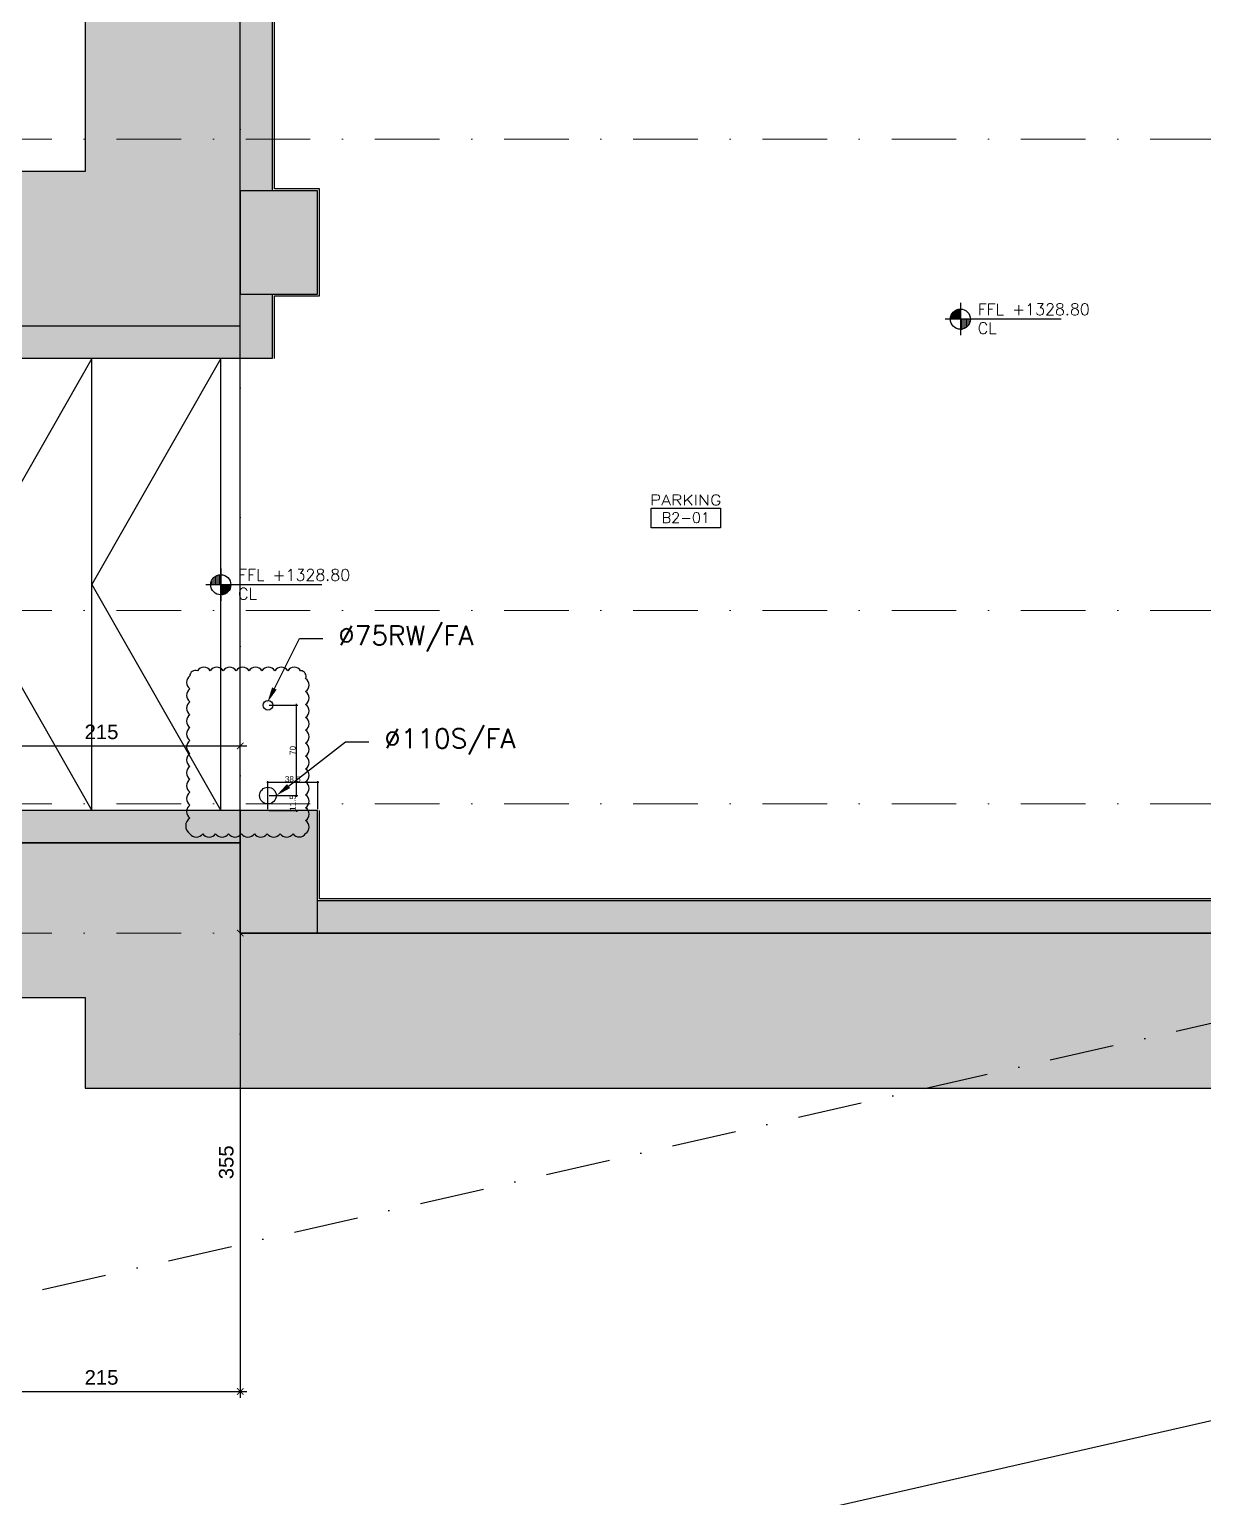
# Model space of a CAD drawing. Header units: centimetres. Extents: x 96271 to 179142, y 9855 to 112216.
# Drawn here: x 138713 to 139623, y 90738 to 91875 of the extents above; entities that cross this region are included whole.
import ezdxf
from ezdxf import colors
from ezdxf.entities.mleader import LeaderData, LeaderLine
from ezdxf.enums import TextEntityAlignment as Align
from ezdxf.math import Vec2, Vec3

# ---------------------------------------------------------------- set-up
doc = ezdxf.new("R2010")
doc.units = ezdxf.units.CM
doc.header["$LTSCALE"] = 100
doc.header["$MEASUREMENT"] = 0
doc.header["$PDSIZE"] = 0.2
doc.linetypes.add('DASHDOT', pattern=[1, 0.5, -0.25, 0, -0.25])
doc.linetypes.add('DASHDOT2', pattern=[12.7, 6.35, -3.175, 0, -3.175])
doc.layers.get('0').update_dxf_attribs({"linetype": 'CONTINUOUS'})
doc.layers.get('DEFPOINTS').update_dxf_attribs({"linetype": 'CONTINUOUS'})
for name, color, linetype in [('A-ANOTATION', 7, 'CONTINUOUS'), ('A-Dim', 2, 'CONTINUOUS'), ('A-Flor Otln-Ramp', 32, 'CONTINUOUS'), ('A-Otln-Lot Limit', 4, 'CONTINUOUS'), ('A-Patt-Strcr', 8, 'CONTINUOUS'), ('A-PLASTER', 51, 'CONTINUOUS'), ('A-Rev Cloud', 80, 'CONTINUOUS'), ('A-Sanitary Fixture', 143, 'CONTINUOUS'), ('A-Setback', 3, 'DASHDOT'), ('A-Slab limit', 53, 'CONTINUOUS'), ('A-Wall-Strctr', 6, 'CONTINUOUS'), ('M-DR-RW', 30, 'CONTINUOUS'), ('M-DR-TXT', 80, 'CONTINUOUS'), ('plan-elevation level', 7, 'CONTINUOUS')]:
    doc.layers.add(name, color=color, linetype=linetype)
doc.layers.add('S-AXIS-GRID', color=1, linetype='DASHDOT2', lineweight=9)
doc.styles.add('ROMAND', font='romand.shx', dxfattribs={"height": 10})
doc.styles.add('ROMANS', font='romans.shx')
doc.styles.get("Standard").update_dxf_attribs({"font": 'arial.ttf'})
doc.dimstyles.new('1-10', dxfattribs={"dimtxt": 2.25, "dimasz": 1, "dimexe": 1, "dimexo": 1, "dimgap": 0.5, "dimtad": 1, "dimrnd": 0.5, "dimzin": 12, "dimdsep": 46, "dimtxsty": 'Standard', "dimblk": 'ARCHTICK', "dimcen": 1, "dimdle": 1, "dimadec": 0, "dimazin": 3, "dimtfac": 1, "dimtix": 1, "dimtofl": 0, "dimtmove": 1, "dimatfit": 3, "dimfxl": 1, "dimtolj": 1, "dimtzin": 0, "dimarcsym": 0})
doc.dimstyles.new('1-50', dxfattribs={"dimtxt": 11.25, "dimasz": 5, "dimexe": 5, "dimexo": 5, "dimgap": 5, "dimtad": 1, "dimdec": 1, "dimrnd": 0.5, "dimzin": 12, "dimdsep": 46, "dimtxsty": 'Standard', "dimblk": 'ARCHTICK', "dimcen": 0.09, "dimdle": 5, "dimadec": 0, "dimazin": 3, "dimtfac": 1, "dimtdec": 1, "dimtix": 1, "dimtofl": 0, "dimtmove": 1, "dimatfit": 3, "dimfxl": 5, "dimtolj": 1, "dimtzin": 0, "dimarcsym": 0})
pattern_1 = [(50, (149598.393, 77124.047), (14.345204, -1.255043), [1.5, -16.5]), (355, (149598.393, 77124.047), (-2.775027, 15.043843), [1.2, -13.2]), (100.451444, (149599.589, 77123.942), (11.570177, 13.7888), [1.274804, -14.022842]), (46.1842, (149598.393, 77128.047), (21.344827, -3.310386), [2.25, -24.75]), (96.63564, (149600.172, 77127.77), (18.69324, 19.482372), [1.912207, -21.034275]), (351.18416, (149598.393, 77128.047), (18.69324, 19.482372), [1.8, -19.8]), (21, (149600.393, 77127.047), (11.938141, -8.052378), [1.5, -16.5]), (326, (149600.393, 77127.047), (4.866307, 14.503001), [1.2, -13.2]), (71.451445, (149601.388, 77126.376), (16.804448, 6.450623), [1.274804, -14.022842]), (37.5, (149598.393, 77124.047), (0.2431971, 6.6578771), [0, -13.04, 0, -13.4, 0, -13.25]), (7.5, (149598.393, 77124.047), (5.2613907, 7.8882342), [0, -7.64, 0, -12.74, 0, -5.05]), (327.5, (149593.933, 77124.047), (10.6764487, -0.4510974), [0, -5, 0, -15.6, 0, -20.7]), (317.5, (149591.933, 77124.047), (11.6637234, 2.0020996), [0, -6.5, 0, -10.36, 0, -14.7])]
pattern_2 = [(90, (894916.29, -703049.082), (14.2875, 7.14375), [0, -14.2875])]

# ---------------------------------------------------------------- blocks, each defined once
blk = doc.blocks.new('CL-FFL-PLAN')
at = {"layer": 'plan-elevation level'}
h = blk.add_hatch(dxfattribs=at)
h.set_pattern_fill('DOTS', color=232, scale=9, angle=90, style=0)
h.set_pattern_definition(pattern_2)
h.paths.add_polyline_path([(-1229, 207), (-1229, 50), (-1385, 50, -0.414214)])
h = blk.add_hatch(dxfattribs=at)
h.set_pattern_fill('DOTS', color=232, scale=9, angle=90, style=0)
h.set_pattern_definition(pattern_2)
h.paths.add_polyline_path([(-1229, 50), (-1072, 50, -0.414214), (-1229, -106)])
at = {"layer": 'plan-elevation level', "color": 7, "ltscale": 111}
for p, q in [((-1229, 301), (-1229, -200)), ((337, 50), (-1463, 50))]:
    blk.add_line(p, q, dxfattribs=at)
blk.add_circle((-1229, 50), 156, dxfattribs=at)
at = {"layer": 'plan-elevation level', "color": 111, "ltscale": 111, "style": 'ROMAND'}
for s, p in [('FFL', (-960, 110)), ('CL', (-960, -180))]:
    blk.add_text(s, height=180, dxfattribs=at).set_placement(p)
for tag, p in [('FFL', (-424, 113)), ('CL', (-417, -180))]:
    blk.add_attdef(tag, p, '', height=180, dxfattribs=at)
blk = doc.blocks.new('room tag')
at = {"color": 7}
blk.add_lwpolyline([(-571, 112), (613, 112), (613, -224), (-571, -224)], close=True, dxfattribs=at)
at = {"color": 30, "style": 'ROMAND', "width": 1.2}
blk.add_attdef('ROOM', text='', height=180, dxfattribs=at).set_placement((17, 162), align=Align.CENTER)
at = {"color": 2, "style": 'ROMAND'}
blk.add_attdef('ROOM.NO', text='', height=180, dxfattribs=at).set_placement((20, -140), align=Align.CENTER)
blk = doc.blocks.new('_ArchTick')
at = {"color": 0, "linetype": 'ByBlock', "const_width": 0.15}
blk.add_lwpolyline([(-0.5, -0.5), (0.5, 0.5)], dxfattribs=at)
blk = doc.blocks.new('*D439')
at = {"layer": 'A-Dim', "color": 0, "lineweight": -2, "transparency": 16777216}
for p, q in [((138899.1, 91281.8), (138921.1, 91281.8)), ((138920.1, 91281.8), (138920.1, 91282.8)), ((138899.1, 91270.3), (138921.1, 91270.3)), ((138920.1, 91270.3), (138920.1, 91269.3))]:
    blk.add_line(p, q, dxfattribs=at)
at = {"layer": 'DEFPOINTS', "color": 0, "transparency": 16777216}
for p in [(138898.1, 91281.8), (138898.1, 91270.3), (138920.1, 91270.3)]:
    blk.add_point(p, dxfattribs=at)
at = {"layer": 'A-Dim', "color": 0, "lineweight": -2, "transparency": 16777216}
for p, rotation in [((138920.1, 91281.8), 270), ((138920.1, 91270.3), 90)]:
    blk.add_blockref('_ArchTick', p, dxfattribs=dict(at, rotation=rotation))
at = {"layer": 'A-Dim', "color": 0, "transparency": 16777216, "insert": (138917.3, 91276.1), "char_height": 4.5, "attachment_point": 5, "rotation": 90}
blk.add_mtext('\\A1;11.5', dxfattribs=at)
blk = doc.blocks.new('*D440')
at = {"layer": 'A-Dim', "color": 0, "lineweight": -2, "transparency": 16777216}
for p, q in [((138899.1, 91351.8), (138921.1, 91351.8)), ((138920.1, 91280.8), (138920.1, 91352.8)), ((138899.1, 91281.8), (138921.1, 91281.8))]:
    blk.add_line(p, q, dxfattribs=at)
at = {"layer": 'DEFPOINTS', "color": 0, "transparency": 16777216}
for p in [(138898.1, 91351.8), (138920.1, 91351.8), (138898.1, 91281.8)]:
    blk.add_point(p, dxfattribs=at)
at = {"layer": 'A-Dim', "color": 0, "lineweight": -2, "transparency": 16777216}
for p, rotation in [((138920.1, 91351.8), 90), ((138920.1, 91281.8), 270)]:
    blk.add_blockref('_ArchTick', p, dxfattribs=dict(at, rotation=rotation))
at = {"layer": 'A-Dim', "color": 0, "transparency": 16777216, "insert": (138917.3, 91316.8), "char_height": 4.5, "attachment_point": 5, "rotation": 90}
blk.add_mtext('\\A1;70', dxfattribs=at)
blk = doc.blocks.new('*D441')
at = {"layer": 'A-Dim', "color": 0, "lineweight": -2, "transparency": 16777216}
for p, q in [((138937.6, 91291.9), (138897.1, 91291.9)), ((138898.1, 91271.3), (138898.1, 91292.9)), ((138936.6, 91271.3), (138936.6, 91292.9))]:
    blk.add_line(p, q, dxfattribs=at)
at = {"layer": 'DEFPOINTS', "color": 0, "transparency": 16777216}
for p in [(138898.1, 91291.9), (138898.1, 91270.3), (138936.6, 91270.3)]:
    blk.add_point(p, dxfattribs=at)
at = {"layer": 'A-Dim', "color": 0, "lineweight": -2, "transparency": 16777216}
for p, rotation in [((138898.1, 91291.9), 179.9999999999783), ((138936.6, 91291.9), 359.9999999999783)]:
    blk.add_blockref('_ArchTick', p, dxfattribs=dict(at, rotation=rotation))
at = {"layer": 'A-Dim', "color": 0, "transparency": 16777216, "insert": (138917.3, 91294.6), "char_height": 4.5, "attachment_point": 5}
blk.add_mtext('\\A1;38.5', dxfattribs=at)
blk = doc.blocks.new('*D1043')
at = {"layer": 'A-Dim', "color": 0, "lineweight": -2, "transparency": 16777216}
blk.add_line((138656.6, 90820.3), (138881.6, 90820.3), dxfattribs=at)
at = {"layer": 'DEFPOINTS', "color": 0, "transparency": 16777216}
for p in [(138661.6, 90820.3), (138876.6, 90820.3), (138876.6, 90820.3)]:
    blk.add_point(p, dxfattribs=at)
at = {"layer": 'A-Dim', "color": 0, "lineweight": -2, "transparency": 16777216, "xscale": 5, "yscale": 5, "zscale": 5, "rotation": 180}
blk.add_blockref('_ArchTick', (138661.6, 90820.3), dxfattribs=at)
at = {"layer": 'A-Dim', "color": 0, "lineweight": -2, "transparency": 16777216, "xscale": 5, "yscale": 5, "zscale": 5}
blk.add_blockref('_ArchTick', (138876.6, 90820.3), dxfattribs=at)
at = {"layer": 'A-Dim', "color": 0, "transparency": 16777216, "insert": (138769.1, 90831.1), "char_height": 11.25, "attachment_point": 5}
blk.add_mtext('\\A1;215', dxfattribs=at)
blk = doc.blocks.new('*D1044')
at = {"layer": 'A-Dim', "color": 0, "lineweight": -2, "transparency": 16777216}
blk.add_line((138876.6, 91180.3), (138876.6, 90815.3), dxfattribs=at)
at = {"layer": 'DEFPOINTS', "color": 0, "transparency": 16777216}
for p in [(138876.6, 91175.3), (138876.6, 90820.3), (138876.6, 90820.3)]:
    blk.add_point(p, dxfattribs=at)
at = {"layer": 'A-Dim', "color": 0, "lineweight": -2, "transparency": 16777216, "xscale": 5, "yscale": 5, "zscale": 5}
for p, rotation in [((138876.6, 91175.3), 90), ((138876.6, 90820.3), 270)]:
    blk.add_blockref('_ArchTick', p, dxfattribs=dict(at, rotation=rotation))
at = {"layer": 'A-Dim', "color": 0, "transparency": 16777216, "insert": (138865.8, 90997.8), "char_height": 11.25, "attachment_point": 5, "rotation": 90}
blk.add_mtext('\\A1;355', dxfattribs=at)
blk = doc.blocks.new('*D1048')
at = {"layer": 'A-Dim', "color": 0, "lineweight": -2, "transparency": 16777216}
blk.add_line((138656.6, 91320.4), (138881.6, 91320.4), dxfattribs=at)
at = {"layer": 'DEFPOINTS', "color": 0, "transparency": 16777216}
for p in [(138876.6, 91320.4), (138661.6, 91270.3), (138876.6, 91270.3)]:
    blk.add_point(p, dxfattribs=at)
at = {"layer": 'A-Dim', "color": 0, "lineweight": -2, "transparency": 16777216, "xscale": 5, "yscale": 5, "zscale": 5, "rotation": 180}
blk.add_blockref('_ArchTick', (138661.6, 91320.4), dxfattribs=at)
at = {"layer": 'A-Dim', "color": 0, "lineweight": -2, "transparency": 16777216, "xscale": 5, "yscale": 5, "zscale": 5}
blk.add_blockref('_ArchTick', (138876.6, 91320.4), dxfattribs=at)
at = {"layer": 'A-Dim', "color": 0, "transparency": 16777216, "insert": (138769.1, 91331.1), "char_height": 11.25, "attachment_point": 5}
blk.add_mtext('\\A1;215', dxfattribs=at)

msp = doc.modelspace()

# ---------------------------------------------------------------- hatches: boundary and pattern name
at = {"layer": 'A-Patt-Strcr'}
h = msp.add_hatch(dxfattribs=at)
h.set_pattern_fill('EARTH', color=256, scale=100)
h.set_pattern_definition([(0, (149598.393, 77124.047), (25, 25), [25, -25]), (0, (149598.393, 77133.422), (25, 25), [25, -25]), (0, (149598.393, 77142.797), (25, 25), [25, -25]), (90, (149601.518, 77145.922), (-25, 25), [25, -25]), (90, (149610.893, 77145.922), (-25, 25), [25, -25]), (90, (149620.268, 77145.922), (-25, 25), [25, -25])])
edge = h.paths.add_edge_path()
edge.add_line((138236.559, 90745.329), (138356.559, 90745.329))
edge.add_line((138356.559, 90745.329), (138356.559, 90820.329))
edge.add_arc((138661.559, 90820.329), 305, 90, 180, ccw=False)
edge.add_line((138661.559, 91125.329), (138756.559, 91125.329))
edge.add_line((138756.559, 91125.329), (138756.559, 91055.329))
edge.add_line((138756.559, 91055.329), (140366.559, 91055.329))
edge.add_line((140366.559, 91055.329), (140366.559, 91305.329))
edge.add_line((140366.559, 91305.329), (140606.559, 91305.329))
edge.add_line((140606.559, 91305.329), (140606.559, 91750.329))
edge.add_line((140606.559, 91750.329), (140641.559, 91750.329))
edge.add_line((140641.559, 91750.329), (140641.559, 92195.329))
edge.add_line((140641.559, 92195.329), (140606.559, 92195.329))
edge.add_line((140606.559, 92195.329), (140606.559, 92755.329))
edge.add_line((140606.559, 92755.329), (139881.559, 92755.329))
edge.add_line((139881.559, 92755.329), (139881.559, 92895.329))
edge.add_line((139881.559, 92895.329), (138756.559, 92895.329))
edge.add_line((138756.559, 92895.329), (138756.559, 91765.329))
edge.add_line((138756.559, 91765.329), (138661.559, 91765.329))
edge.add_arc((138661.559, 90820.329), 945, 90, 180.000021)
edge.add_line((137716.559, 90820.329), (137716.559, 90745.329))
edge.add_line((137716.559, 90745.329), (137836.559, 90745.329))
edge.add_line((137836.559, 90745.329), (137836.559, 90820.329))
edge.add_arc((138661.559, 90820.329), 825, 125.152703, 179.999978, ccw=False)
edge.add_arc((138661.559, 90820.329), 825, 90, 125.152703, ccw=False)
edge.add_line((138661.559, 91645.329), (138876.559, 91645.329))
edge.add_line((138876.559, 91645.329), (138876.559, 92775.329))
edge.add_line((138876.559, 92775.329), (139761.559, 92775.329))
edge.add_line((139761.559, 92775.329), (139761.559, 92635.329))
edge.add_line((139761.559, 92635.329), (140486.559, 92635.329))
edge.add_line((140486.559, 92635.329), (140486.559, 92580.283))
edge.add_line((140486.559, 92580.283), (140486.559, 92540.283))
edge.add_line((140486.559, 92540.283), (140486.559, 92075.329))
edge.add_line((140486.559, 92075.329), (140521.559, 92075.329))
edge.add_line((140521.559, 92075.329), (140521.559, 91870.329))
edge.add_line((140521.559, 91870.329), (140486.559, 91870.329))
edge.add_line((140486.559, 91870.329), (140486.559, 91425.329))
edge.add_line((140486.559, 91425.329), (140246.559, 91425.329))
edge.add_line((140246.559, 91425.329), (140246.559, 91175.329))
edge.add_line((140246.559, 91175.329), (138876.559, 91175.329))
edge.add_line((138876.559, 91175.329), (138876.559, 91245.329))
edge.add_line((138876.559, 91245.329), (138661.559, 91245.329))
edge.add_arc((138661.559, 90820.329), 425, 90, 180)
edge.add_line((138236.559, 90820.329), (138236.559, 90745.329))
h = msp.add_hatch(dxfattribs=at)
h.set_pattern_fill('AR-CONC', color=256, scale=2)
h.set_pattern_definition([(50, (129598.393, 77124.047), (14.345204, -1.255043), [1.5, -16.5]), (355, (129598.393, 77124.047), (-2.775027, 15.043843), [1.2, -13.2]), (100.451444, (129599.589, 77123.942), (11.570177, 13.7888), [1.274804, -14.022842]), (46.1842, (129598.393, 77128.047), (21.344827, -3.310386), [2.25, -24.75]), (96.63564, (129600.172, 77127.77), (18.69324, 19.482372), [1.912207, -21.034275]), (351.18416, (129598.393, 77128.047), (18.69324, 19.482372), [1.8, -19.8]), (21, (129600.393, 77127.047), (11.938141, -8.052378), [1.5, -16.5]), (326, (129600.393, 77127.047), (4.866307, 14.503001), [1.2, -13.2]), (71.451445, (129601.388, 77126.376), (16.804448, 6.450623), [1.274804, -14.022842]), (37.5, (129598.393, 77124.047), (0.2431971, 6.6578771), [0, -13.04, 0, -13.4, 0, -13.25]), (7.5, (129598.393, 77124.047), (5.2613907, 7.8882342), [0, -7.64, 0, -12.74, 0, -5.05]), (327.5, (129593.933, 77124.047), (10.6764487, -0.4510974), [0, -5, 0, -15.6, 0, -20.7]), (317.5, (129591.933, 77124.047), (11.6637234, 2.0020996), [0, -6.5, 0, -10.36, 0, -14.7])])
h.paths.add_polyline_path([(138901.559, 92750.329), (139736.559, 92750.329), (139736.559, 92610.329), (140461.559, 92610.329), (140461.559, 92390.329), (140486.559, 92390.329), (140486.559, 92635.329), (139761.559, 92635.329), (139761.559, 92775.329), (138876.559, 92775.329), (138876.559, 92180.329), (138901.559, 92180.329)])
h.paths.add_polyline_path([(140486.559, 92390.329), (140461.559, 92390.329), (140461.559, 92350.329), (140486.559, 92350.329)], flags=17)
h.paths.add_polyline_path([(140486.559, 92350.329), (140461.559, 92350.329), (140461.559, 92125.329), (140486.559, 92125.329)])
h.paths.add_polyline_path([(140486.559, 92125.329), (140461.559, 92125.329), (140461.559, 92050.329), (140486.559, 92050.329)])
h.paths.add_polyline_path([(140521.559, 92075.329), (140486.559, 92075.329), (140486.559, 92050.329), (140496.559, 92050.329), (140496.559, 91895.329), (140521.559, 91895.329)])
h.paths.add_polyline_path([(140521.559, 91895.329), (140391.559, 91895.329), (140391.559, 91870.329), (140521.559, 91870.329)])
h.paths.add_polyline_path([(140486.559, 91870.329), (140461.559, 91870.329), (140461.559, 91450.329), (140221.559, 91450.329), (140221.559, 91200.329), (139761.559, 91200.329), (139761.559, 91175.329), (140246.559, 91175.329), (140246.559, 91425.329), (140486.559, 91425.329)])
h.paths.add_polyline_path([(139761.559, 91315.329), (139736.559, 91315.329), (139736.559, 91175.329), (139761.559, 91175.329)])
h.paths.add_polyline_path([(138936.559, 91750.329), (138876.559, 91750.329), (138876.559, 91670.329), (138936.559, 91670.329)])
h.paths.add_polyline_path([(138936.559, 91270.329), (138876.559, 91270.329), (138876.559, 91175.329), (138936.559, 91175.329)])
h.paths.add_polyline_path([(139736.559, 91200.329), (138936.559, 91200.329), (138936.559, 91175.329), (139736.559, 91175.329)])
h.paths.add_polyline_path([(138936.559, 92180.329), (138876.559, 92180.329), (138876.559, 92100.329), (138936.559, 92100.329)])
h.paths.add_polyline_path([(139986.559, 92390.329), (139961.559, 92390.329), (139961.559, 92350.329), (139986.559, 92350.329)], flags=17)
h.paths.add_polyline_path([(139986.559, 92125.329), (139961.559, 92125.329), (139961.559, 92050.329), (139986.559, 92050.329)])
h.paths.add_polyline_path([(139761.559, 91750.329), (139736.559, 91750.329), (139736.559, 91670.329), (139761.559, 91670.329)])
h.paths.add_polyline_path([(139986.559, 91895.329), (139961.559, 91895.329), (139961.559, 91700.329), (139986.559, 91700.329)])
h.paths.add_polyline_path([(140136.559, 91300.329), (139986.559, 91300.329), (139986.559, 91275.329), (140136.559, 91275.329)], flags=17)
h.paths.add_polyline_path([(140341.559, 91600.329), (140311.559, 91600.329), (140311.559, 91570.329), (140341.559, 91570.329)], flags=17)
h.paths.add_polyline_path([(140341.559, 91750.329), (140311.559, 91750.329), (140311.559, 91720.329), (140341.559, 91720.329)], flags=17)
h.paths.add_polyline_path([(139986.559, 91430.329), (139976.559, 91430.329), (139976.559, 91460.329), (139961.559, 91460.329), (139961.559, 91275.329), (139986.559, 91275.329)], flags=17)
h.paths.add_polyline_path([(140146.559, 91430.329), (140136.559, 91430.329), (140136.559, 91275.329), (140161.559, 91275.329), (140161.559, 91460.329), (140146.559, 91460.329)], flags=17)
h.paths.add_polyline_path([(139761.559, 92180.329), (139736.559, 92180.329), (139736.559, 92050.329), (139761.559, 92050.329)])
h = msp.add_hatch(dxfattribs=at)
h.set_pattern_fill('AR-CONC', color=256, scale=2)
h.set_pattern_definition(pattern_1)
h.paths.add_polyline_path([(138901.559, 92100.329), (138876.559, 92100.329), (138876.559, 91750.329), (138901.559, 91750.329)])
h = msp.add_hatch(dxfattribs=at)
h.set_pattern_fill('AR-CONC', color=256, scale=2)
h.set_pattern_definition(pattern_1)
h.paths.add_polyline_path([(138661.559, 91620.329), (138901.559, 91620.329), (138901.559, 91670.329), (138876.559, 91670.329), (138876.559, 91645.329), (138661.559, 91645.329, 0.15459687), (138186.559, 91494.866), (138186.559, 91464.049, -0.16027955)])
edge = h.paths.add_edge_path()
edge.add_line((138211.559, 90720.329), (138236.559, 90720.329))
edge.add_line((138236.559, 90720.329), (138236.559, 90820.329))
edge.add_arc((138661.559, 90820.329), 425, 90, 180, ccw=False)
edge.add_line((138661.559, 91245.329), (138876.559, 91245.329))
edge.add_line((138876.559, 91245.329), (138876.559, 91270.329))
edge.add_line((138876.559, 91270.329), (138661.559, 91270.329))
edge.add_arc((138661.559, 90820.329), 450, 90, 180)
edge.add_line((138211.559, 90820.329), (138211.559, 90720.329))
edge = h.paths.add_edge_path()
edge.add_line((137836.559, 90720.329), (137861.559, 90720.329))
edge.add_line((137861.559, 90720.329), (137861.559, 90820.329))
edge.add_arc((138661.559, 90820.329), 800, 126.423574, 180, ccw=False)
edge.add_line((138186.559, 91464.049), (138186.559, 91494.866))
edge.add_arc((138661.559, 90820.329), 825, 125.152703, 180)
edge.add_line((137836.559, 90820.329), (137836.559, 90720.329))

# ---------------------------------------------------------------- linework, layer by layer
at = {"layer": 'A-Flor Otln-Ramp'}
for p, q in [((138761.559, 91270.329), (138761.559, 91620.329)), ((138861.559, 91270.329), (138861.559, 91620.329))]:
    msp.add_line(p, q, dxfattribs=at)
for points in [[(138761.559, 91620.329), (138661.559, 91445.329), (138761.559, 91270.329)], [(138861.559, 91620.329), (138761.559, 91445.329), (138861.559, 91270.329)]]:
    msp.add_lwpolyline(points, dxfattribs=at)
at = {"layer": 'A-Otln-Lot Limit'}
msp.add_lwpolyline([(136965.712, 90479.123), (137206.535, 90394.564), (137669.865, 90351.712), (139880.741, 90855.19), (141068.865, 90851.94), (140904.471, 96012.018), (140151.894, 96776.773), (140222.083, 97217.518), (139747.22, 97140.456), (139010.375, 97171.007), (138361.687, 97204.5), (137783.533, 97219.682), (137242.113, 96719.747), (137087.264, 96618.541), (136965.712, 90479.08)], dxfattribs=at)
at = {"layer": 'A-Patt-Strcr'}
msp.add_lwpolyline([(138661.559, 91125.329), (138756.559, 91125.329), (138756.559, 91055.329), (140366.559, 91055.329), (140366.559, 91305.329), (140606.559, 91305.329), (140606.559, 91750.329), (140641.559, 91750.329), (140641.559, 92195.329), (140606.559, 92195.329), (140606.559, 92755.329), (139881.559, 92755.329), (139881.559, 92895.329), (138756.559, 92895.329), (138756.559, 91765.329), (138661.559, 91765.329)], dxfattribs=at)
at = {"layer": 'A-PLASTER'}
for points in [[(138903.059, 91620.329), (138903.059, 91668.829), (138938.059, 91668.829), (138938.059, 91751.831), (138903.059, 91751.785), (138903.059, 92098.783)], [(139816.559, 91461.829), (139735.059, 91461.829), (139735.059, 91201.829), (138938.059, 91201.829), (138938.059, 91270.329)]]:
    msp.add_lwpolyline(points, dxfattribs=at)
at = {"layer": 'A-Rev Cloud'}
msp.add_lwpolyline([(138837.521, 91252.207, 0.52056705), (138847.521, 91252.207, 0.52056705), (138857.521, 91252.207, 0.52056705), (138867.521, 91252.207, 0.52056705), (138877.521, 91252.207, 0.52056705), (138887.521, 91252.207, 0.52056705), (138897.521, 91252.207, 0.52056705), (138907.521, 91252.207, 0.52056705), (138917.521, 91252.207, 0.52056705), (138927.282, 91252.446, 0.52056705), (138927.282, 91262.446, 0.52056705), (138927.282, 91272.446, 0.52056705), (138927.282, 91282.446, 0.52056705), (138927.282, 91292.446, 0.52056705), (138927.282, 91302.446, 0.52056705), (138927.282, 91312.446, 0.52056705), (138927.282, 91322.446, 0.52056705), (138927.282, 91332.446, 0.52056705), (138927.282, 91342.446, 0.52056705), (138927.282, 91352.446, 0.52056705), (138927.282, 91362.446, 0.52056705), (138927.282, 91372.446, 0.52056705), (138923.416, 91378.58, 0.52056705), (138913.416, 91378.58, 0.52056705), (138903.416, 91378.58, 0.52056705), (138893.416, 91378.58, 0.52056705), (138883.416, 91378.58, 0.52056705), (138873.416, 91378.58, 0.52056705), (138863.416, 91378.58, 0.52056705), (138853.416, 91378.58, 0.52056705), (138843.416, 91378.58, 0.52056705), (138837.521, 91374.475, 0.52056705), (138837.521, 91364.475, 0.52056705), (138837.521, 91354.475, 0.52056705), (138837.521, 91344.475, 0.52056705), (138837.521, 91334.475, 0.52056705), (138837.521, 91324.475, 0.52056705), (138837.521, 91314.475, 0.52056705), (138837.521, 91304.475, 0.52056705), (138837.521, 91294.475, 0.52056705), (138837.521, 91284.475, 0.52056705), (138837.521, 91274.475, 0.52056705), (138837.521, 91264.475, 0.52056705)], format="xyb", close=True, dxfattribs=at)
at = {"layer": 'A-Sanitary Fixture'}
msp.add_circle((138898.059, 91281.829), 6.5, dxfattribs=at)
at = {"layer": 'A-Setback'}
msp.add_lwpolyline([(140559.009, 91153.336), (140410.95, 95800.674), (139618.405, 96606.045), (139624.608, 96644.996), (138745.22, 96680.475), (137970.463, 96711.734), (137582.107, 96353.135), (137469.619, 90671.512), (137649.878, 90654.841), (139847.419, 91155.283)], close=True, dxfattribs=at)
at = {"layer": 'A-Slab limit'}
msp.add_lwpolyline([(138876.559, 91175.329), (138876.559, 92775.329), (139761.559, 92775.329), (139761.559, 92635.329), (140486.559, 92635.329), (140486.559, 92075.329), (140521.559, 92075.329), (140521.559, 91870.329), (140486.559, 91870.329), (140486.559, 91425.329), (140246.559, 91425.329), (140246.559, 91175.329)], close=True, dxfattribs=at)
msp.add_lwpolyline([(138236.559, 90720.329), (138236.559, 90820.329, -0.41421356), (138661.559, 91245.329), (138876.559, 91245.329), (138876.559, 91645.329), (138661.559, 91645.329, 0.41421356), (137836.559, 90820.329), (137836.559, 90720.329)], format="xyb", dxfattribs=at)
at = {"layer": 'A-Wall-Strctr'}
for p, q in [((138876.559, 91750.283), (138876.559, 92100.283)), ((138901.559, 91750.283), (138901.559, 92100.283)), ((138876.559, 91645.329), (138876.559, 91670.329)), ((138901.559, 91620.329), (138901.559, 91670.329)), ((138876.559, 91645.329), (138661.559, 91645.329)), ((138901.559, 91620.329), (138661.559, 91620.329)), ((138876.559, 91270.329), (138661.559, 91270.329)), ((138876.559, 91245.329), (138661.559, 91245.329))]:
    msp.add_line(p, q, dxfattribs=at)
for points in [[(140461.559, 92610.329), (140461.559, 92050.329), (140496.559, 92050.329), (140496.559, 91895.329), (140391.559, 91895.329), (140391.559, 91870.329), (140461.559, 91870.329), (140461.559, 91450.329), (140221.559, 91450.329), (140221.559, 91200.329), (139761.559, 91200.329), (139761.559, 91315.329), (139736.559, 91315.329), (139736.559, 91200.329), (138936.559, 91200.329)], [(138876.559, 91175.329), (140246.559, 91175.329), (140246.559, 91425.329), (140486.559, 91425.329), (140486.559, 91870.329), (140521.559, 91870.329), (140521.559, 92075.329), (140486.559, 92075.329), (140486.559, 92350.329)]]:
    msp.add_lwpolyline(points, dxfattribs=at)
for points in [[(138936.559, 91750.329), (138876.559, 91750.329), (138876.559, 91670.329), (138936.559, 91670.329)], [(138876.559, 91175.329), (138936.559, 91175.329), (138936.559, 91270.329), (138876.559, 91270.329)]]:
    msp.add_lwpolyline(points, close=True, dxfattribs=at)
at = {"layer": 'M-DR-RW'}
msp.add_circle((138898.059, 91351.829), 3.75, dxfattribs=at)
at = {"layer": 'S-AXIS-GRID', "linetype": 'DASHDOT', "lineweight": 13}
for p, q in [((138876.559, 92973.75), (138876.559, 91018.716)), ((138876.559, 92973.75), (138876.559, 91018.716)), ((137579.594, 91790.329), (140683.395, 91790.329)), ((137579.594, 91790.329), (140683.395, 91790.329)), ((137579.594, 91425.329), (140683.395, 91425.329)), ((137579.594, 91425.329), (140683.395, 91425.329)), ((137579.594, 91275.329), (140683.395, 91275.329)), ((137579.594, 91275.329), (140683.395, 91275.329)), ((137579.594, 91175.329), (140683.395, 91175.329)), ((137579.594, 91175.329), (140683.395, 91175.329))]:
    msp.add_line(p, q, dxfattribs=at)

# ---------------------------------------------------------------- block references
at = {"layer": 'A-ANOTATION', "xscale": 0.04537499999983652, "yscale": 0.04537499999983652, "zscale": 0.04537499999983652}
msp.add_blockref('room tag', (139220.981, 91499.376), dxfattribs=at).add_auto_attribs({'ROOM': 'PARKING', 'ROOM.NO': 'B2-01'})
at = {"layer": 'plan-elevation level'}
ref = msp.add_blockref('CL-FFL-PLAN', (139495.974, 91648.375), dxfattribs=dict(at, xscale=0.04991255350113968, yscale=0.04991255350113968, zscale=0.04991255350113968))
ref.add_attrib('FFL', '+1328.80', (139474.813, 91653.991), dxfattribs={"layer": '0', "color": 111, "ltscale": 111, "height": 8.9843, "style": 'ROMAND'})
ref = msp.add_blockref('CL-FFL-PLAN', (138922.881, 91442.649), dxfattribs=dict(at, xscale=0.04991255350113968, yscale=0.04991255350113968, zscale=0.04991255350113968))
ref.add_attrib('FFL', '+1328.80', (138901.72, 91448.266), dxfattribs={"layer": '0', "color": 111, "ltscale": 111, "height": 8.9843, "style": 'ROMAND'})

# ---------------------------------------------------------------- dimensions: what is measured, and where the dimension line sits
at = {"layer": 'A-Dim'}
for p1, p2, distance, dimstyle, override, picture, middle in [((138898.059, 91281.829), (138898.059, 91351.829), -22.003, '1-10', {"dimtxt": 4.5}, '*D440', (138917.265, 91316.829)), ((138661.559, 91270.329), (138876.559, 91270.329), 50.052, '1-50', {"dimse1": 1, "dimse2": 1}, '*D1048', (138769.059, 91331.125)), ((138936.559, 91270.329), (138898.059, 91270.329), -21.522, '1-10', {"dimtxt": 4.5}, '*D441', (138917.309, 91294.65)), ((138898.059, 91281.829), (138898.059, 91270.329), 22.003, '1-10', {"dimtxt": 4.5}, '*D439', (138917.265, 91276.079)), ((138876.559, 91175.329), (138876.559, 90820.329), 0, '1-50', {"dimse1": 1, "dimse2": 1}, '*D1044', (138865.812, 90997.829)), ((138661.559, 90820.329), (138876.559, 90820.329), 0, '1-50', {"dimse1": 1, "dimse2": 1}, '*D1043', (138769.059, 90831.073))]:
    dim = msp.add_aligned_dim(p1=p1, p2=p2, distance=distance, dimstyle=dimstyle, override=override, dxfattribs=at)
    dim.commit()
    dim.dimension.update_dxf_attribs({"geometry": picture, "text_midpoint": middle})

# ---------------------------------------------------------------- leaders
at = {"layer": 'M-DR-TXT', "ltscale": 0.1}
ml = msp.add_multileader_mtext('Standard', dxfattribs=at)
ml.set_content('%%C75RW/FA', color=256, style='ROMANS')
ml.set_leader_properties()
ml.build(insert=Vec2(0, 0))
ml.multileader.update_dxf_attribs({"dogleg_length": 18, "arrow_head_size": 12})
ctx = ml.context
ctx.base_point, ctx.char_height, ctx.arrow_head_size, ctx.landing_gap_size, ctx.plane_origin = Vec3(138940.509, 91403.411), 15, 12, 12, Vec3(138849.633, 91432.784)
notes = []
notes.append((ctx, [(0, (1, 1, 0), (138922.509, 91403.411), (1, 0), 18, [(0, [(138897.628, 91354.009)], 0, [])])]))
ctx.mtext.insert, ctx.mtext.width, ctx.mtext.defined_height, ctx.mtext.flow_direction = Vec3(138952.509, 91413.411), 244.09249, 12.857, 5
ml = msp.add_multileader_mtext('Standard', dxfattribs=at)
ml.set_content('%%C110S/FA', color=256, style='ROMANS')
ml.set_leader_properties()
ml.build(insert=Vec2(0, 0))
ml.multileader.update_dxf_attribs({"dogleg_length": 18, "arrow_head_size": 12})
ctx = ml.context
ctx.base_point, ctx.char_height, ctx.arrow_head_size, ctx.landing_gap_size, ctx.plane_origin = Vec3(138976.15, 91323.538), 15, 12, 12, Vec3(138856.564, 91360.604)
notes.append((ctx, [(0, (1, 1, 0), (138958.15, 91323.538), (1, 0), 18, [(0, [(138904.559, 91281.829)], 0, [])])]))
ctx.mtext.insert, ctx.mtext.width, ctx.mtext.defined_height, ctx.mtext.flow_direction = Vec3(138988.15, 91333.538), 244.09249, 12.857, 5
for ctx, leaders in notes:
    for number, flags, end, landing, length, lines in leaders:
        leader = LeaderData()
        leader.index, (leader.has_last_leader_line, leader.has_dogleg_vector, leader.attachment_direction) = number, flags
        leader.last_leader_point, leader.dogleg_vector, leader.dogleg_length = Vec3(end), Vec3(landing), length
        for number, points, colour, breaks in lines:
            line = LeaderLine()
            line.index, line.vertices, line.color, line.breaks = number, Vec3.list(points), colors.encode_raw_color(colour), breaks
            leader.lines.append(line)
        ctx.leaders.append(leader)

doc.saveas('drawing.dxf')
